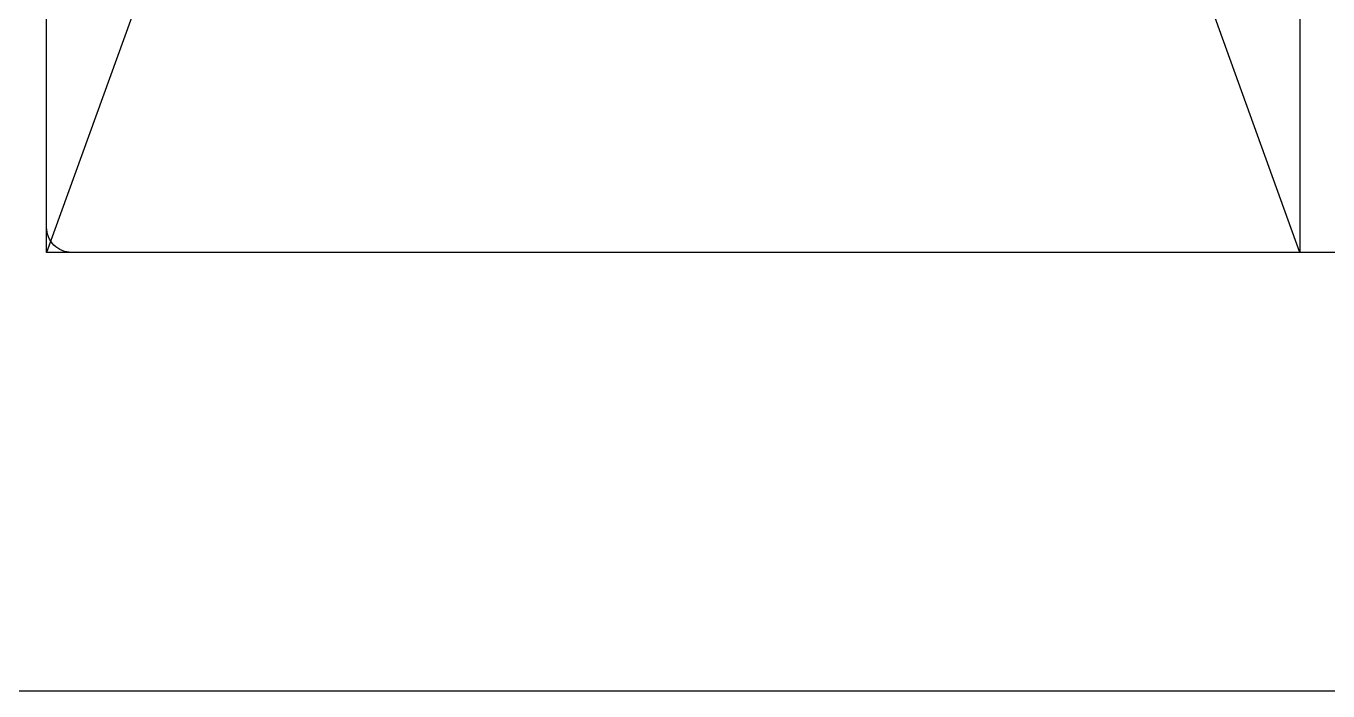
# Model space of a CAD drawing. Extents: x -138 to 168, y -127 to 80.
# Drawn here: x 2.463 to 2.983, y 45.553 to 45.818 of the extents above; entities that cross this region are included whole.
import ezdxf

# ---------------------------------------------------------------- set-up
doc = ezdxf.new("R2010")
doc.units = 0
doc.header["$MEASUREMENT"] = 0
doc.layers.get('0').update_dxf_attribs({"linetype": 'CONTINUOUS'})
doc.layers.add('FRAME', color=1, linetype='CONTINUOUS')
doc.layers.add('GLASS', color=7, linetype='CONTINUOUS')

# ---------------------------------------------------------------- blocks, each defined once
blk = doc.blocks.new('3809 BLOCK FRAME')
for points in [[(-0.8, 0.374), (-0.72866, 0.374, -0.5024), (-0.69897, 0.33409, 0.280293), (-0.66146, 0.19025, 0.498955), (-0.61253, 0.19797), (-0.61253, 0.19797, 0.334263), (-0.61834, 0.2348, -2.470836), (-0.50566, 0.2348, 0.334263), (-0.51147, 0.19797, 0.498955), (-0.46254, 0.19025, 0.280293), (-0.42503, 0.33409, -0.5024), (-0.39534, 0.374), (-0.106, 0.374, -0.414214), (-0.075, 0.343), (-0.075, 0.093, -0.414214), (-0.106, 0.062), (-0.219, 0.062, 0.414214), (-0.25, 0.031, 0.414214), (-0.219, 0), (0, 0), (0, 1.423, 0.414214)], [(-0.175, 1.1965), (-0.175, 0.464, -0.414214), (-0.185, 0.454), (-1.078, 0.454)]]:
    blk.add_lwpolyline(points, format="xyb")

msp = doc.modelspace()

# ---------------------------------------------------------------- linework, layer by layer
at = {"layer": 'GLASS'}
for p, q in [((2.9715, 45.72797), (2.4715, 47.11369)), ((2.9715, 47.11369), (2.4715, 45.72797)), ((2.4715, 45.72797), (2.4715, 47.11369)), ((2.9715, 47.11369), (2.9715, 45.72797)), ((2.9715, 45.72797), (2.4715, 45.72797))]:
    msp.add_line(p, q, dxfattribs=at)

# ---------------------------------------------------------------- block references
at = {"layer": 'FRAME', "rotation": 269.9999999999998}
msp.add_blockref('3809 BLOCK FRAME', (2.0175, 45.55297), dxfattribs=at)

doc.saveas('drawing.dxf')
